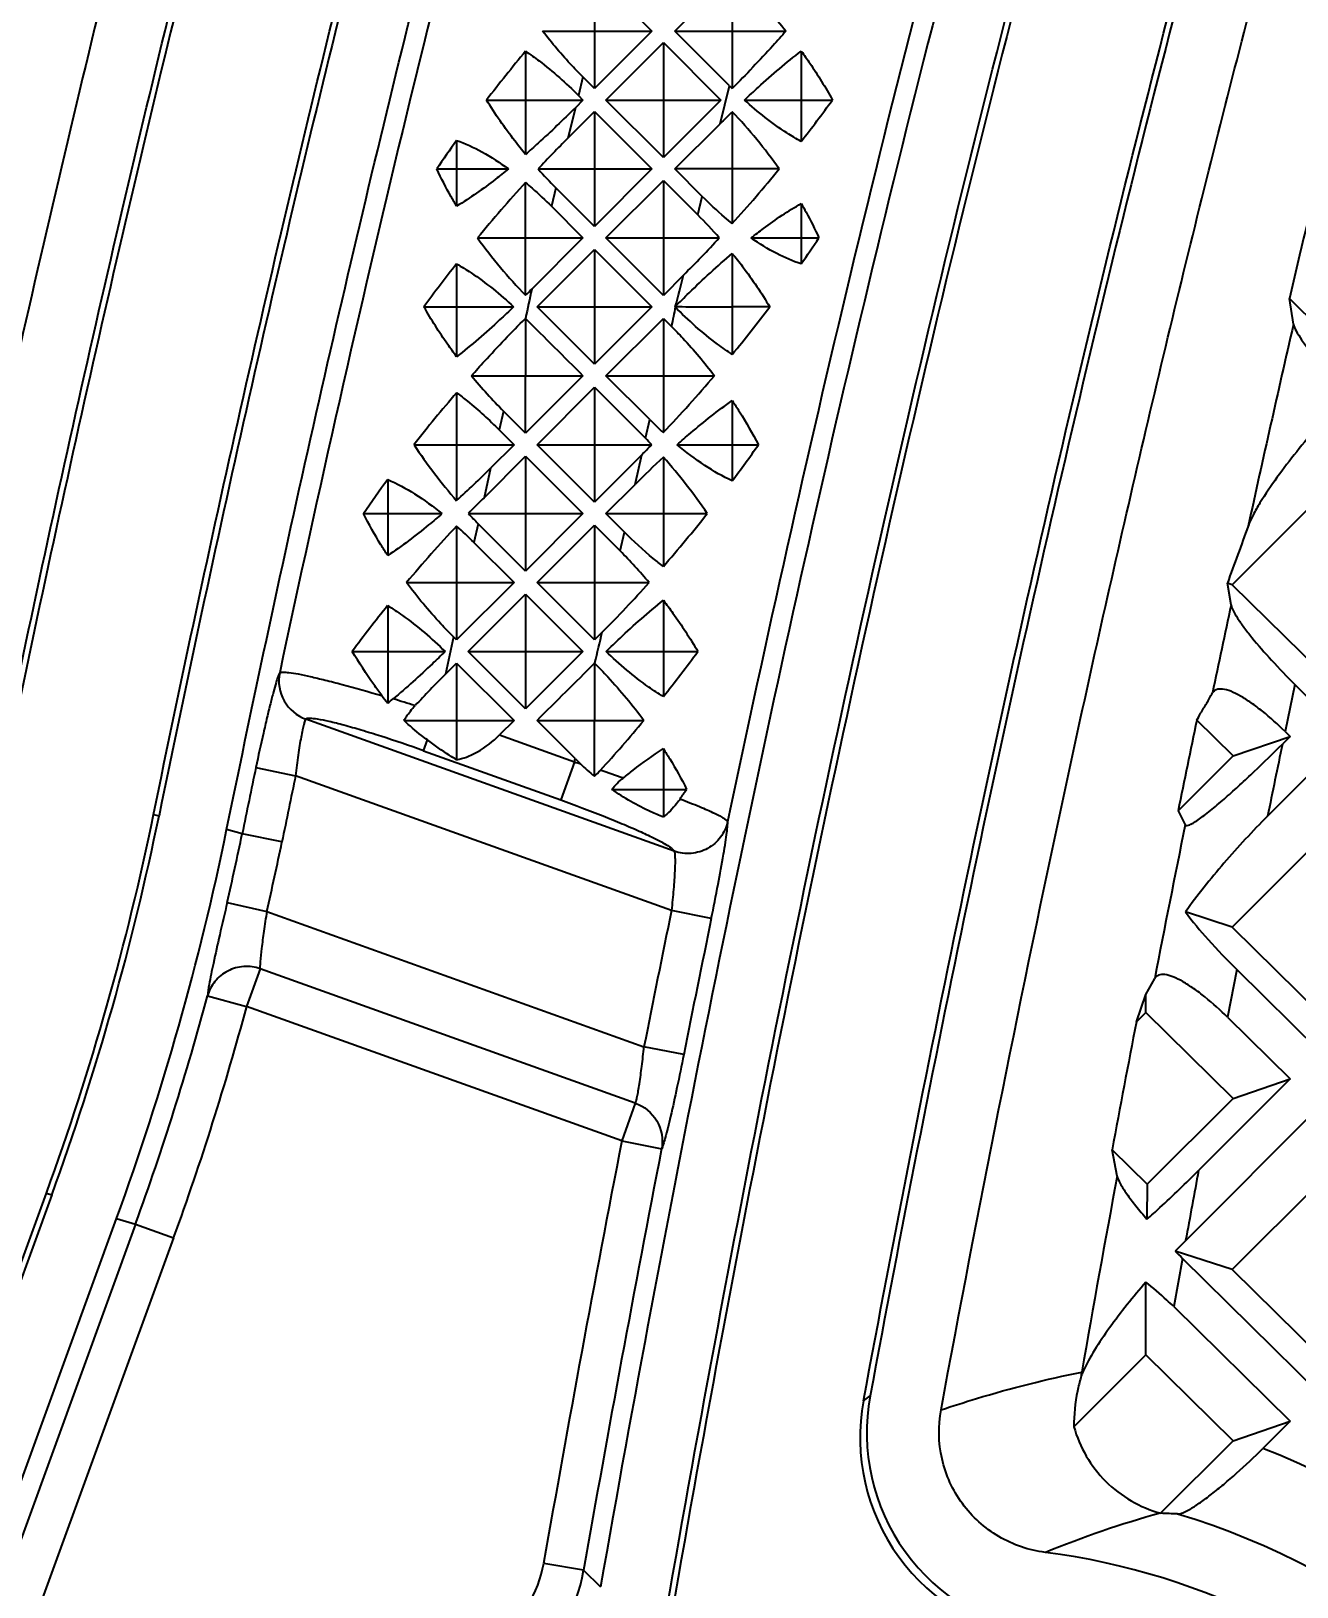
# Model space of a CAD drawing. Header units: millimetres. Extents: x 2089 to 2530, y 1631 to 2074.
# Drawn here: x 2217.45 to 2233.11, y 1870.12 to 1889.37 of the extents above; entities that cross this region are included whole.
import ezdxf

# ---------------------------------------------------------------- set-up
doc = ezdxf.new("R2010")
doc.units = ezdxf.units.MM
doc.styles.get("Standard").update_dxf_attribs({"font": 'arial.ttf'})
doc.dimstyles.new('副本 ISO-25-1', dxfattribs={"dimtxt": 5, "dimasz": 5, "dimexe": 0, "dimexo": 0, "dimgap": 0, "dimtad": 1, "dimtxsty": 'Standard', "dimcen": 0, "dimclrd": 4, "dimclre": 4, "dimclrt": 6, "dimazin": 0, "dimtfac": 1, "dimtofl": 0, "dimtmove": 0, "dimatfit": 3, "dimfxl": 0, "dimarcsym": 0})

# ---------------------------------------------------------------- blocks, each defined once
blk = doc.blocks.new('*D91')
at = {"color": 4, "linetype": 'Continuous', "lineweight": -2, "transparency": 16777216}
blk.add_line((2163.032, 1901.577), (2141.504, 1901.577), dxfattribs=at)
at = {"layer": 'Defpoints', "color": 0, "transparency": 16777216}
for p in [(2148.673, 1901.577), (2163.032, 1901.577), (2248.301, 1863.577)]:
    blk.add_point(p, dxfattribs=at)
at = {"color": 6, "transparency": 16777216, "insert": (2145.088, 1904.131), "char_height": 5, "attachment_point": 5}
blk.add_mtext('38', dxfattribs=at)
blk = doc.blocks.new('*D92')
at = {"color": 4, "linetype": 'Continuous', "lineweight": -2, "transparency": 16777216}
for p, q in [((2168.673, 1914.551), (2158.673, 1910.284)), ((2231.896, 1914.551), (2168.673, 1914.551)), ((2158.673, 1910.284), (2131.801, 1910.284))]:
    blk.add_line(p, q, dxfattribs=at)
at = {"layer": 'Defpoints', "color": 0, "transparency": 16777216}
for p in [(2231.896, 1914.551), (2148.673, 1910.284), (2248.301, 1863.577)]:
    blk.add_point(p, dxfattribs=at)
at = {"color": 6, "transparency": 16777216, "insert": (2140.237, 1913.289), "char_height": 5, "attachment_point": 5}
blk.add_mtext('50,97', dxfattribs=at)
blk = doc.blocks.new('*D93')
at = {"color": 4, "linetype": 'Continuous', "lineweight": -2, "transparency": 16777216}
blk.add_line((2211.765, 1916.555), (2131.79, 1916.555), dxfattribs=at)
at = {"layer": 'Defpoints', "color": 0, "transparency": 16777216}
for p in [(2148.673, 1916.555), (2211.765, 1916.555), (2248.301, 1863.577)]:
    blk.add_point(p, dxfattribs=at)
at = {"color": 6, "transparency": 16777216, "insert": (2140.232, 1919.56), "char_height": 5, "attachment_point": 5}
blk.add_mtext('52,98', dxfattribs=at)
blk = doc.blocks.new('*D94')
at = {"color": 4, "linetype": 'Continuous', "lineweight": -2, "transparency": 16777216}
blk.add_line((2206.838, 1939.577), (2141.555, 1939.577), dxfattribs=at)
at = {"layer": 'Defpoints', "color": 0, "transparency": 16777216}
for p in [(2148.673, 1939.577), (2206.838, 1939.577), (2248.301, 1863.577)]:
    blk.add_point(p, dxfattribs=at)
at = {"color": 6, "transparency": 16777216, "insert": (2145.114, 1942.13), "char_height": 5, "attachment_point": 5}
blk.add_mtext('76', dxfattribs=at)
blk = doc.blocks.new('*D95')
at = {"color": 4, "linetype": 'Continuous', "lineweight": -2, "transparency": 16777216}
blk.add_line((2222.617, 1970.577), (2138.097, 1970.577), dxfattribs=at)
at = {"layer": 'Defpoints', "color": 0, "transparency": 16777216}
for p in [(2148.673, 1970.577), (2222.617, 1970.577), (2248.301, 1863.577)]:
    blk.add_point(p, dxfattribs=at)
at = {"color": 6, "transparency": 16777216, "insert": (2143.385, 1973.13), "char_height": 5, "attachment_point": 5}
blk.add_mtext('107', dxfattribs=at)
blk = doc.blocks.new('*D96')
at = {"color": 4, "linetype": 'Continuous', "lineweight": -2, "transparency": 16777216}
blk.add_line((2175.173, 1993.577), (2138.114, 1993.577), dxfattribs=at)
at = {"layer": 'Defpoints', "color": 0, "transparency": 16777216}
for p in [(2148.673, 1993.577), (2175.173, 1993.577), (2248.301, 1863.577)]:
    blk.add_point(p, dxfattribs=at)
at = {"color": 6, "transparency": 16777216, "insert": (2143.393, 1996.132), "char_height": 5, "attachment_point": 5}
blk.add_mtext('130', dxfattribs=at)
blk = doc.blocks.new('*D98')
at = {"color": 4, "linetype": 'Continuous', "lineweight": -2, "transparency": 16777216}
blk.add_line((2213.116, 1918.755), (2213.116, 2033.658), dxfattribs=at)
at = {"layer": 'Defpoints', "color": 0, "transparency": 16777216}
for p in [(2213.116, 2016.779), (2213.116, 1918.755), (2248.301, 1863.577)]:
    blk.add_point(p, dxfattribs=at)
at = {"color": 6, "transparency": 16777216, "insert": (2210.111, 2025.218), "char_height": 5, "attachment_point": 5, "rotation": 90}
blk.add_mtext('35,18', dxfattribs=at)
blk = doc.blocks.new('*D146')
at = {"color": 4, "linetype": 'Continuous', "lineweight": -2, "transparency": 16777216}
blk.add_line((2233.454, 1916.751), (2233.454, 2033.218), dxfattribs=at)
at = {"layer": 'Defpoints', "color": 0, "transparency": 16777216}
for p in [(2233.454, 2016.779), (2233.454, 1916.751), (2248.301, 1863.577)]:
    blk.add_point(p, dxfattribs=at)
at = {"color": 6, "transparency": 16777216, "insert": (2230.449, 2024.998), "char_height": 5, "attachment_point": 5, "rotation": 90}
blk.add_mtext('14,85', dxfattribs=at)
blk = doc.blocks.new('*D147')
at = {"color": 4, "linetype": 'Continuous', "lineweight": -2, "transparency": 16777216}
for p, q in [((2205.584, 2006.779), (2205.584, 2023.177)), ((2207.301, 1996.779), (2205.584, 2006.779)), ((2207.301, 1942.877), (2207.301, 1996.779))]:
    blk.add_line(p, q, dxfattribs=at)
at = {"layer": 'Defpoints', "color": 0, "transparency": 16777216}
for p in [(2205.584, 2016.779), (2207.301, 1942.877), (2248.301, 1863.577)]:
    blk.add_point(p, dxfattribs=at)
at = {"color": 6, "transparency": 16777216, "insert": (2203.073, 2019.978), "char_height": 5, "attachment_point": 5, "rotation": 90}
blk.add_mtext('41', dxfattribs=at)
blk = doc.blocks.new('*D148')
at = {"color": 4, "linetype": 'Continuous', "lineweight": -2, "transparency": 16777216}
blk.add_line((2223.301, 1973.877), (2223.301, 2024.064), dxfattribs=at)
at = {"layer": 'Defpoints', "color": 0, "transparency": 16777216}
for p in [(2223.301, 2016.779), (2223.301, 1973.877), (2248.301, 1863.577)]:
    blk.add_point(p, dxfattribs=at)
at = {"color": 6, "transparency": 16777216, "insert": (2220.748, 2020.421), "char_height": 5, "attachment_point": 5, "rotation": 90}
blk.add_mtext('25', dxfattribs=at)
blk = doc.blocks.new('*D149')
at = {"color": 4, "linetype": 'Continuous', "lineweight": -2, "transparency": 16777216}
blk.add_line((2178.301, 2000.177), (2178.301, 2023.883), dxfattribs=at)
at = {"layer": 'Defpoints', "color": 0, "transparency": 16777216}
for p in [(2178.301, 2016.779), (2178.301, 2000.177), (2248.301, 1863.577)]:
    blk.add_point(p, dxfattribs=at)
at = {"color": 6, "transparency": 16777216, "insert": (2175.748, 2020.331), "char_height": 5, "attachment_point": 5, "rotation": 90}
blk.add_mtext('70', dxfattribs=at)

msp = doc.modelspace()

# ---------------------------------------------------------------- linework, layer by layer
at = {"color": 7, "linetype": 'Continuous'}
for p, q in [((2224.423, 1890.076), (2224.423, 1888.66)), ((2225.418, 1889.37), (2226.129, 1890.081)), ((2226.129, 1890.081), (2226.129, 1888.66)), ((2224.564, 1889.94), (2225.134, 1889.37)), ((2223.782, 1889.37), (2225.134, 1889.37)), ((2225.134, 1889.37), (2224.423, 1888.66)), ((2226.094, 1888.694), (2225.418, 1889.37)), ((2225.418, 1889.37), (2226.792, 1889.37)), ((2223.57, 1889.121), (2223.57, 1887.845)), ((2224.565, 1888.518), (2225.276, 1889.228)), ((2225.276, 1889.228), (2225.276, 1887.807)), ((2225.276, 1889.228), (2225.987, 1888.518)), ((2226.982, 1889.124), (2226.982, 1888.006)), ((2224.28, 1888.803), (2224.224, 1888.575)), ((2224.423, 1888.66), (2224.28, 1888.803)), ((2225.978, 1888.225), (2226.094, 1888.694)), ((2223.087, 1888.518), (2224.281, 1888.518)), ((2224.281, 1888.518), (2224.187, 1888.423)), ((2224.224, 1888.575), (2224.281, 1888.518)), ((2225.276, 1887.807), (2224.565, 1888.518)), ((2224.565, 1888.518), (2225.987, 1888.518)), ((2225.987, 1888.518), (2225.276, 1887.807)), ((2226.28, 1888.518), (2227.368, 1888.518)), ((2224.187, 1888.423), (2224.095, 1888.047)), ((2224.095, 1888.047), (2224.423, 1888.376)), ((2224.423, 1888.376), (2224.423, 1886.954)), ((2224.423, 1888.376), (2225.134, 1887.665)), ((2226.129, 1888.373), (2226.129, 1886.989)), ((2225.418, 1887.665), (2225.978, 1888.225)), ((2222.718, 1888.019), (2222.718, 1887.206)), ((2222.472, 1887.665), (2223.358, 1887.665)), ((2223.725, 1887.665), (2225.134, 1887.665)), ((2225.134, 1887.665), (2224.423, 1886.954)), ((2225.758, 1887.325), (2225.418, 1887.665)), ((2226.708, 1887.665), (2225.418, 1887.665)), ((2223.57, 1886.102), (2223.57, 1887.497)), ((2223.946, 1887.432), (2223.891, 1887.203)), ((2224.423, 1886.954), (2223.946, 1887.432)), ((2224.565, 1886.812), (2225.276, 1887.523)), ((2225.276, 1887.523), (2225.276, 1886.101)), ((2225.276, 1887.523), (2225.703, 1887.096)), ((2223.891, 1887.203), (2224.281, 1886.812)), ((2225.703, 1887.096), (2225.758, 1887.325)), ((2226.982, 1887.237), (2226.982, 1886.492)), ((2222.977, 1886.812), (2224.281, 1886.812)), ((2224.281, 1886.812), (2223.648, 1886.179)), ((2225.276, 1886.101), (2224.565, 1886.812)), ((2224.565, 1886.812), (2225.968, 1886.812)), ((2226.362, 1886.812), (2227.2, 1886.812)), ((2223.713, 1885.959), (2224.423, 1886.67)), ((2224.423, 1886.67), (2224.423, 1885.249)), ((2224.423, 1886.67), (2225.134, 1885.959)), ((2226.129, 1886.621), (2226.129, 1885.37)), ((2222.718, 1886.491), (2222.718, 1885.342)), ((2225.524, 1886.35), (2225.276, 1886.101)), ((2233.022, 1886.062), (2233.394, 1885.695)), ((2233.073, 1885.746), (2233.022, 1886.062)), ((2222.314, 1885.959), (2223.423, 1885.959)), ((2223.569, 1885.818), (2223.57, 1885.107)), ((2224.423, 1885.249), (2223.713, 1885.959)), ((2223.713, 1885.959), (2225.134, 1885.959)), ((2225.134, 1885.959), (2224.423, 1885.249)), ((2224.565, 1885.107), (2225.276, 1885.817)), ((2225.276, 1885.817), (2225.276, 1884.403)), ((2225.276, 1885.817), (2225.375, 1885.718)), ((2226.593, 1885.959), (2226.129, 1885.959)), ((2222.902, 1885.107), (2224.281, 1885.107)), ((2224.281, 1885.107), (2223.57, 1884.396)), ((2223.57, 1884.396), (2223.57, 1885.107)), ((2225.108, 1884.564), (2224.565, 1885.107)), ((2224.565, 1885.107), (2225.908, 1885.107)), ((2222.718, 1884.896), (2222.718, 1883.562)), ((2223.713, 1884.254), (2224.423, 1884.964)), ((2224.423, 1884.964), (2224.423, 1883.543)), ((2224.423, 1884.964), (2225.055, 1884.333)), ((2223.298, 1884.668), (2223.246, 1884.436)), ((2223.57, 1884.396), (2223.298, 1884.668)), ((2226.129, 1884.799), (2226.129, 1883.806)), ((2225.055, 1884.333), (2225.108, 1884.564)), ((2222.191, 1884.254), (2223.428, 1884.254)), ((2223.428, 1884.254), (2223.139, 1883.965)), ((2223.246, 1884.436), (2223.428, 1884.254)), ((2224.423, 1883.543), (2223.713, 1884.254)), ((2223.713, 1884.254), (2225.132, 1884.254)), ((2225.446, 1884.254), (2226.452, 1884.254)), ((2223.057, 1883.598), (2223.57, 1884.112)), ((2223.57, 1884.112), (2223.57, 1882.69)), ((2223.57, 1884.112), (2224.281, 1883.401)), ((2225.008, 1884.128), (2224.423, 1883.543)), ((2224.925, 1883.761), (2225.008, 1884.128)), ((2225.276, 1884.099), (2225.276, 1882.748)), ((2223.139, 1883.965), (2223.057, 1883.598)), ((2221.865, 1883.824), (2221.865, 1882.882)), ((2224.565, 1883.401), (2224.925, 1883.761)), ((2233.377, 1883.585), (2232.315, 1882.522)), ((2221.565, 1883.401), (2222.537, 1883.401)), ((2222.864, 1883.401), (2224.281, 1883.401)), ((2224.281, 1883.401), (2223.57, 1882.69)), ((2224.793, 1883.173), (2224.565, 1883.401)), ((2224.565, 1883.401), (2225.818, 1883.401)), ((2222.718, 1883.247), (2222.718, 1881.838)), ((2222.985, 1883.276), (2222.933, 1883.043)), ((2223.57, 1882.69), (2222.985, 1883.276)), ((2223.713, 1882.548), (2224.423, 1883.259)), ((2224.423, 1883.259), (2224.423, 1881.838)), ((2224.423, 1883.259), (2224.741, 1882.941)), ((2224.741, 1882.941), (2224.793, 1883.173)), ((2222.933, 1883.043), (2223.428, 1882.548)), ((2222.098, 1882.548), (2223.428, 1882.548)), ((2223.428, 1882.548), (2222.718, 1881.838)), ((2224.423, 1881.838), (2223.713, 1882.548)), ((2223.713, 1882.548), (2225.1, 1882.548)), ((2232.315, 1882.522), (2232.254, 1882.542)), ((2232.3, 1882.272), (2232.254, 1882.542)), ((2232.315, 1882.522), (2233.394, 1881.459)), ((2222.86, 1881.696), (2223.57, 1882.406)), ((2223.57, 1882.406), (2223.57, 1880.985)), ((2223.57, 1882.406), (2224.281, 1881.696)), ((2225.276, 1882.329), (2225.276, 1881.138)), ((2221.865, 1882.264), (2221.865, 1881.058)), ((2222.678, 1881.877), (2222.579, 1881.414)), ((2222.718, 1881.838), (2222.678, 1881.877)), ((2224.519, 1881.934), (2224.423, 1881.838)), ((2221.427, 1881.696), (2222.575, 1881.696)), ((2223.57, 1880.985), (2222.86, 1881.696)), ((2222.86, 1881.696), (2224.281, 1881.696)), ((2224.281, 1881.696), (2223.57, 1880.985)), ((2224.567, 1881.696), (2225.702, 1881.696)), ((2222.579, 1881.414), (2222.718, 1881.553)), ((2222.718, 1881.553), (2222.718, 1880.357)), ((2222.718, 1881.553), (2223.428, 1880.843)), ((2233.089, 1881.289), (2232.967, 1880.706)), ((2233.391, 1880.992), (2233.089, 1881.289)), ((2225.41, 1879.225), (2220.853, 1880.858)), ((2222.068, 1880.843), (2223.428, 1880.843)), ((2223.428, 1880.843), (2223.248, 1880.663)), ((2224.183, 1880.372), (2223.713, 1880.843)), ((2223.713, 1880.843), (2225.035, 1880.843)), ((2224.423, 1880.152), (2224.423, 1880.843)), ((2232.324, 1880.404), (2231.876, 1880.845)), ((2222.308, 1880.468), (2222.356, 1880.601)), ((2223.248, 1880.663), (2224.175, 1880.331)), ((2232.324, 1880.404), (2233.029, 1880.645)), ((2233.029, 1880.645), (2232.935, 1880.551)), ((2232.967, 1880.706), (2233.029, 1880.645)), ((2222.308, 1880.468), (2224.006, 1879.86)), ((2225.276, 1880.494), (2225.276, 1879.646)), ((2231.645, 1879.724), (2232.324, 1880.404)), ((2220.235, 1880.262), (2220.726, 1880.159)), ((2224.175, 1880.331), (2224.006, 1879.86)), ((2224.175, 1880.331), (2224.183, 1880.372)), ((2232.751, 1879.659), (2233.377, 1880.285)), ((2225.377, 1878.493), (2220.726, 1880.159)), ((2224.638, 1879.99), (2225.564, 1879.99)), ((2218.968, 1879.678), (2219.036, 1879.664)), ((2231.645, 1879.724), (2231.733, 1879.55)), ((2220.065, 1879.439), (2219.873, 1879.493)), ((2220.557, 1879.339), (2220.065, 1879.439)), ((2233.377, 1879.349), (2232.315, 1878.286)), ((2219.88, 1878.592), (2220.369, 1878.479)), ((2225.869, 1878.391), (2225.377, 1878.493)), ((2220.369, 1878.479), (2225.036, 1876.806)), ((2232.315, 1878.286), (2231.735, 1878.473)), ((2232.315, 1878.286), (2233.394, 1877.222)), ((2220.287, 1877.771), (2220.12, 1877.304)), ((2224.929, 1876.108), (2220.287, 1877.771)), ((2232.372, 1877.76), (2232.257, 1877.17)), ((2233.391, 1876.755), (2232.372, 1877.76)), ((2231.245, 1877.452), (2231.355, 1877.65)), ((2219.635, 1877.435), (2220.12, 1877.304)), ((2231.128, 1877.113), (2231.245, 1877.452)), ((2231.245, 1877.231), (2231.245, 1877.452)), ((2224.762, 1875.641), (2220.12, 1877.304)), ((2231.245, 1877.231), (2231.128, 1877.113)), ((2232.324, 1876.167), (2231.245, 1877.231)), ((2232.257, 1877.17), (2233.029, 1876.409)), ((2225.528, 1876.708), (2225.036, 1876.806)), ((2233.029, 1876.409), (2231.899, 1875.277)), ((2232.324, 1876.167), (2233.029, 1876.409)), ((2224.929, 1876.108), (2224.762, 1875.641)), ((2231.262, 1875.104), (2232.324, 1876.167)), ((2231.738, 1874.408), (2233.377, 1876.049)), ((2224.762, 1875.641), (2225.255, 1875.545)), ((2230.829, 1875.531), (2231.262, 1875.104)), ((2230.89, 1875.206), (2230.829, 1875.531)), ((2231.262, 1875.104), (2231.259, 1874.671)), ((2233.377, 1875.112), (2232.315, 1874.049)), ((2203.937, 1837.34), (2217.643, 1874.996)), ((2217.709, 1874.972), (2204.006, 1837.326)), ((2217.643, 1874.996), (2217.709, 1874.972)), ((2204.785, 1836.966), (2218.511, 1874.68)), ((2218.511, 1874.68), (2218.745, 1874.613)), ((2218.745, 1874.613), (2217.037, 1869.921)), ((2219.217, 1874.442), (2217.509, 1869.749)), ((2218.745, 1874.613), (2219.217, 1874.442)), ((2232.315, 1874.049), (2231.609, 1874.277)), ((2231.698, 1874.188), (2231.591, 1873.591)), ((2233.391, 1872.519), (2231.698, 1874.188)), ((2231.245, 1872.994), (2231.245, 1873.893)), ((2232.315, 1874.049), (2233.394, 1872.986)), ((2231.591, 1873.591), (2233.029, 1872.173)), ((2231.245, 1872.994), (2230.356, 1872.104)), ((2232.324, 1871.931), (2231.245, 1872.994)), ((2227.753, 1872.427), (2227.835, 1872.486)), ((2232.324, 1871.931), (2233.029, 1872.173)), ((2233.029, 1872.173), (2232.693, 1871.836)), ((2231.427, 1871.035), (2232.324, 1871.931)), ((2224.289, 1870.329), (2223.795, 1870.415)), ((2224.289, 1870.329), (2224.499, 1870.123))]:
    msp.add_line(p, q, dxfattribs=at)
for centre, radius, start, end in [((2222.272, 1885.728), 5.805, 38.8633, 44.9616), ((2238.212, 1876.902), 19.07, 140.1512, 142.4747), ((2229.946, 1892.546), 5.447, 225.0014, 225.5127), ((2212.049, 1899.685), 18.957, 321.9703, 323.9067), ((2236.24, 1877.964), 14.511, 134.168, 135.0038), ((2221.739, 1884.191), 6.063, 34.9576, 43.6163), ((2235.378, 1878.98), 15.556, 144.4734, 146.0604), ((2235.39, 1876.76), 15.968, 135.0206, 136.9273), ((2439.056, 1838.275), 211.503, 166.46558, 166.94194), ((2228.031, 1891.514), 5.775, 221.7951, 224.9778), ((2211.754, 1899.895), 19.319, 318.0811, 320.7229), ((2237.262, 1875.032), 18.516, 137.6841, 140.4893), ((2221.582, 1882.979), 5.825, 41.1481, 44.9694), ((2227.941, 1890.359), 6.101, 215.5474, 224.2473), ((2214.162, 1897.699), 16.059, 315.0338, 317.3198), ((2214.045, 1895.546), 15.79, 325.0125, 326.4171), ((2236.554, 1875.575), 17.624, 141.7307, 143.8995), ((2213.606, 1896.221), 14.202, 314.5605, 315.0015), ((2211.54, 1897.352), 18.878, 320.6025, 322.88), ((2454.648, 1834.675), 227.385, 167.02046, 167.66585), ((2227.524, 1888.889), 5.972, 219.29, 224.9653), ((2212.395, 1896.615), 17.749, 316.527, 319.581), ((2236.439, 1873.099), 18.096, 139.3135, 141.9435), ((2228.899, 1888.353), 5.36, 224.9807, 227.472), ((2227.472, 1887.727), 6.321, 213.3318, 221.2228), ((2214.679, 1894.455), 14.606, 315.0041, 315.6972), ((2221.019, 1880.298), 5.707, 43.8846, 44.9966), ((2212.638, 1893.876), 16.835, 323.2609, 325.1407), ((2234.031, 1874.666), 12.87, 132.8627, 135.0341), ((2220.577, 1879.892), 6.307, 33.8026, 41.8362), ((2214.331, 1892.755), 12.444, 312.3736, 315.0582), ((2234.429, 1874.597), 15.588, 143.7075, 145.6133), ((2233.365, 1873.293), 14.576, 135.0066, 136.0918), ((2227.086, 1887.376), 5.799, 223.2691, 224.9923), ((2211.456, 1894.756), 18.308, 319.0118, 321.6687), ((2235.248, 1871.526), 17.158, 136.9109, 140.0301), ((2219.162, 1879.276), 5.33, 44.9669, 48.1611), ((2523.494, 1776.676), 309.884, 159.88504, 160.02384), ((2220.496, 1878.7), 6, 39.8875, 44.9698), ((2213.536, 1892.895), 15.517, 315.0561, 318.1789), ((2235.119, 1871.606), 17.008, 141.1961, 143.6123), ((2472.149, 1830.865), 245.296, 167.90285, 168.1628), ((2213.273, 1884.473), 11.529, 345.3369, 347.278), ((2211.636, 1892.009), 17.442, 321.4436, 323.7483), ((2232.962, 1871.04), 14.678, 135.0239, 137.1323), ((2223.524, 1882.446), 2.163, 216.8101, 219.9201), ((2221.236, 1881.945), 1.087, 305.3581, 309.7555), ((2214.85, 1857.548), 24.603, 72.6087, 73.274), ((2211.812, 1891.844), 17.201, 317.5122, 320.2429), ((2479.031, 1829.425), 252.448, 168.24742, 168.50711), ((2479.749, 1829.378), 252.063, 168.28665, 168.49371), ((2491.157, 1823.815), 276.74, 168.23076, 168.40457), ((2231.239, 1901.875), 22.673, 251.8466, 252.0469), ((2228.162, 1884.35), 5.626, 224.9988, 225.9514), ((2226.271, 1882.401), 2.911, 226.029, 230.593), ((2223.588, 1881.06), 1.234, 312.6117, 317.4127), ((2210.514, 1838.23), 44.262, 71.2004, 71.5849), ((2491.157, 1823.815), 276.238, 168.23076, 168.40457), ((2213.275, 1888.29), 14.829, 325.418, 325.9641), ((2186.433, 1886.355), 33.213, 340, 348.4018), ((2186.433, 1886.355), 33.283, 339.9999, 348.4025), ((2186.391, 1886.367), 34.18, 340.0053, 348.3973), ((2485.874, 1828.036), 259.31, 168.54162, 168.96956), ((2186.624, 1886.301), 34.137, 346.9485, 348.4035), ((2186.645, 1886.295), 34.618, 346.9501, 348.4072), ((2493.535, 1823.328), 273.773, 168.37546, 168.73556), ((2493.534, 1823.328), 273.27, 168.37546, 168.73556), ((2186.652, 1886.294), 34.153, 340.001, 344.9655), ((2186.672, 1886.288), 34.634, 339.9984, 344.9659), ((2494.716, 1826.318), 268.438, 169.09242, 169.43609), ((2504.407, 1821.195), 284.896, 168.98246, 170.05159), ((2504.325, 1821.209), 284.311, 168.98203, 170.05118), ((2500.211, 1825.398), 272.91, 169.469, 169.65453), ((2500.231, 1825.281), 273.929, 169.49889, 170.01403), ((2238.644, 1867.512), 9.759, 135.041, 136.1235), ((2237.933, 1880.511), 8.88, 224.5959, 225.4068), ((2231.901, 1872.52), 1.473, 169.7297, 172.4144), ((2230.221, 1871.969), 2.511, 169.4912, 262.4829), ((2230.304, 1872.028), 2.511, 169.4853, 262.0595), ((2228.918, 1862.134), 10.41, 29.2575, 68.7399), ((2234.755, 1858.972), 12.515, 105.4352, 112.3176), ((2228.914, 1862.014), 9.414, 29.154, 73.1788), ((2222.312, 1870.676), 1.506, 307.5217, 349.9895), ((2228.914, 1862.077), 8.543, 286.8214, 82.6839), ((2222.311, 1870.676), 2.009, 307.5341, 350.0414)]:
    msp.add_arc(centre, radius, start, end, dxfattribs=at)
for points, knots in [([(2228.711, 1872.313), (2229.169, 1874.787), (2229.907, 1878.49), (2230.997, 1883.403), (2231.871, 1887.075), (2232.811, 1890.731), (2234.167, 1895.577), (2235.298, 1899.18), (2236.094, 1901.567)], [0, 0, 0, 0, 0.249989, 0.374994, 0.500001, 0.625002, 0.750003, 1, 1, 1, 1]), ([(2221.227, 1900.392), (2220.219, 1897.078), (2218.4, 1890.388), (2216.886, 1883.624), (2216.19, 1880.231)], [0, 0, 0, 0, 0.499992, 1, 1, 1, 1]), ([(2217.026, 1880.059), (2217.72, 1883.44), (2219.228, 1890.177), (2221.04, 1896.842), (2222.045, 1900.143)], [0, 0, 0, 0, 0.500007, 1, 1, 1, 1]), ([(2222.112, 1900.123), (2221.107, 1896.822), (2219.296, 1890.16), (2217.789, 1883.425), (2217.095, 1880.045)], [0, 0, 0, 0, 0.499993, 1, 1, 1, 1]), ([(2218.968, 1879.678), (2219.655, 1883.026), (2221.148, 1889.698), (2222.942, 1896.298), (2223.937, 1899.567)], [0, 0, 0, 0, 0.500007, 1, 1, 1, 1]), ([(2224.004, 1899.547), (2223.01, 1896.278), (2221.216, 1889.681), (2219.723, 1883.011), (2219.036, 1879.664)], [0, 0, 0, 0, 0.499993, 1, 1, 1, 1]), ([(2219.873, 1879.493), (2220.557, 1882.826), (2222.045, 1889.47), (2223.831, 1896.042), (2224.821, 1899.298)], [0, 0, 0, 0, 0.500008, 1, 1, 1, 1]), ([(2225.056, 1899.227), (2224.61, 1897.761), (2222.906, 1891.881), (2221.485, 1885.921), (2220.529, 1881.432)], [0, 0, 0, 0, 0.250299, 1, 1, 1, 1]), ([(2230.608, 1897.538), (2230.159, 1896.064), (2228.444, 1890.134), (2227.024, 1884.122), (2226.071, 1879.59)], [0, 0, 0, 0, 0.24969, 1, 1, 1, 1]), ([(2230.842, 1897.466), (2230.161, 1895.227), (2228.894, 1890.72), (2227.231, 1883.897), (2225.765, 1877.03), (2224.903, 1872.429), (2224.499, 1870.124)], [0, 0, 0, 0, 0.249998, 0.500001, 0.750002, 1, 1, 1, 1]), ([(2225.28, 1869.626), (2225.684, 1871.952), (2226.549, 1876.596), (2228.022, 1883.525), (2229.696, 1890.41), (2230.972, 1894.959), (2231.659, 1897.218)], [0, 0, 0, 0, 0.249997, 0.499997, 0.750001, 1, 1, 1, 1]), ([(2231.727, 1897.197), (2231.039, 1894.937), (2229.761, 1890.385), (2228.087, 1883.496), (2226.613, 1876.561), (2225.748, 1871.915), (2225.344, 1869.587)], [0, 0, 0, 0, 0.249999, 0.500003, 0.750003, 1, 1, 1, 1]), ([(2227.753, 1872.427), (2228.509, 1876.509), (2230.195, 1884.643), (2232.307, 1892.681), (2233.515, 1896.653)], [0, 0, 0, 0, 0.500013, 1, 1, 1, 1]), ([(2233.582, 1896.632), (2232.378, 1892.673), (2230.272, 1884.662), (2228.59, 1876.556), (2227.835, 1872.487)], [0, 0, 0, 0, 0.499989, 1, 1, 1, 1]), ([(2224.28, 1888.803), (2224.235, 1888.848), (2224.06, 1889.029), (2223.897, 1889.222), (2223.782, 1889.37)], [0, 0, 0, 0, 0.25261, 1, 1, 1, 1]), ([(2226.792, 1889.37), (2226.739, 1889.31), (2226.522, 1889.069), (2226.3, 1888.833), (2226.129, 1888.66)], [0, 0, 0, 0, 0.249241, 1, 1, 1, 1]), ([(2223.57, 1889.121), (2223.628, 1889.083), (2223.859, 1888.917), (2224.072, 1888.727), (2224.224, 1888.575)], [0, 0, 0, 0, 0.242609, 1, 1, 1, 1]), ([(2226.28, 1888.518), (2226.336, 1888.571), (2226.563, 1888.781), (2226.799, 1888.982), (2226.982, 1889.124)], [0, 0, 0, 0, 0.252229, 1, 1, 1, 1]), ([(2226.982, 1889.124), (2227.018, 1889.074), (2227.156, 1888.878), (2227.282, 1888.674), (2227.368, 1888.518)], [0, 0, 0, 0, 0.258209, 1, 1, 1, 1]), ([(2223.57, 1887.845), (2223.525, 1887.9), (2223.353, 1888.116), (2223.195, 1888.343), (2223.087, 1888.518)], [0, 0, 0, 0, 0.257063, 1, 1, 1, 1]), ([(2226.982, 1888.006), (2226.921, 1888.039), (2226.672, 1888.187), (2226.444, 1888.369), (2226.28, 1888.518)], [0, 0, 0, 0, 0.235921, 1, 1, 1, 1]), ([(2224.187, 1888.423), (2224.037, 1888.274), (2223.834, 1888.078), (2223.623, 1887.891), (2223.57, 1887.845)], [0, 0, 0, 0, 0.750979, 1, 1, 1, 1]), ([(2222.718, 1888.019), (2222.826, 1887.982), (2223.049, 1887.876), (2223.253, 1887.742), (2223.358, 1887.665)], [0, 0, 0, 0, 0.469973, 1, 1, 1, 1]), ([(2222.718, 1887.206), (2222.695, 1887.244), (2222.607, 1887.394), (2222.527, 1887.548), (2222.472, 1887.665)], [0, 0, 0, 0, 0.258055, 1, 1, 1, 1]), ([(2223.358, 1887.665), (2223.305, 1887.622), (2223.1, 1887.458), (2222.886, 1887.305), (2222.718, 1887.206)], [0, 0, 0, 0, 0.257237, 1, 1, 1, 1]), ([(2223.57, 1887.497), (2223.598, 1887.474), (2223.708, 1887.379), (2223.814, 1887.28), (2223.891, 1887.203)], [0, 0, 0, 0, 0.248432, 1, 1, 1, 1]), ([(2226.129, 1886.989), (2226.097, 1887.015), (2225.969, 1887.122), (2225.847, 1887.236), (2225.758, 1887.325)], [0, 0, 0, 0, 0.247862, 1, 1, 1, 1]), ([(2226.362, 1886.812), (2226.413, 1886.852), (2226.611, 1887.005), (2226.819, 1887.147), (2226.982, 1887.237)], [0, 0, 0, 0, 0.258662, 1, 1, 1, 1]), ([(2226.982, 1887.237), (2227.002, 1887.201), (2227.08, 1887.062), (2227.151, 1886.92), (2227.2, 1886.812)], [0, 0, 0, 0, 0.257815, 1, 1, 1, 1]), ([(2226.982, 1886.492), (2226.877, 1886.524), (2226.662, 1886.617), (2226.464, 1886.741), (2226.362, 1886.812)], [0, 0, 0, 0, 0.467398, 1, 1, 1, 1]), ([(2225.422, 1885.962), (2225.479, 1886.019), (2225.707, 1886.246), (2225.945, 1886.464), (2226.129, 1886.621)], [0, 0, 0, 0, 0.25092, 1, 1, 1, 1]), ([(2226.129, 1886.621), (2226.172, 1886.567), (2226.338, 1886.354), (2226.49, 1886.131), (2226.593, 1885.959)], [0, 0, 0, 0, 0.257244, 1, 1, 1, 1]), ([(2222.718, 1886.491), (2222.779, 1886.456), (2223.029, 1886.301), (2223.259, 1886.112), (2223.423, 1885.959)], [0, 0, 0, 0, 0.237413, 1, 1, 1, 1]), ([(2222.718, 1885.342), (2222.68, 1885.393), (2222.536, 1885.592), (2222.404, 1885.8), (2222.314, 1885.959)], [0, 0, 0, 0, 0.257814, 1, 1, 1, 1]), ([(2223.423, 1885.959), (2223.366, 1885.905), (2223.138, 1885.691), (2222.902, 1885.486), (2222.718, 1885.342)], [0, 0, 0, 0, 0.252058, 1, 1, 1, 1]), ([(2222.902, 1885.107), (2222.955, 1885.167), (2223.173, 1885.409), (2223.397, 1885.644), (2223.569, 1885.816)], [0, 0, 0, 0, 0.249242, 1, 1, 1, 1]), ([(2226.129, 1885.37), (2226.067, 1885.411), (2225.815, 1885.587), (2225.585, 1885.793), (2225.421, 1885.958)], [0, 0, 0, 0, 0.241514, 1, 1, 1, 1]), ([(2225.422, 1885.962), (2225.54, 1885.962), (2225.775, 1885.958), (2226.011, 1885.959), (2226.129, 1885.959)], [0, 0, 0, 0, 0.498593, 1, 1, 1, 1]), ([(2225.375, 1885.718), (2225.424, 1885.67), (2225.611, 1885.475), (2225.786, 1885.267), (2225.908, 1885.107)], [0, 0, 0, 0, 0.252877, 1, 1, 1, 1]), ([(2233.073, 1885.746), (2233.077, 1885.717), (2233.109, 1885.65), (2233.176, 1885.542), (2233.274, 1885.41), (2233.349, 1885.317), (2233.391, 1885.268)], [0, 0, 0, 0, 0.150329, 0.376011, 0.663796, 1, 1, 1, 1]), ([(2222.718, 1884.896), (2222.764, 1884.862), (2222.948, 1884.719), (2223.121, 1884.561), (2223.246, 1884.436)], [0, 0, 0, 0, 0.245547, 1, 1, 1, 1]), ([(2225.446, 1884.254), (2225.502, 1884.303), (2225.721, 1884.494), (2225.95, 1884.675), (2226.129, 1884.799)], [0, 0, 0, 0, 0.254191, 1, 1, 1, 1]), ([(2226.129, 1884.799), (2226.159, 1884.753), (2226.274, 1884.576), (2226.38, 1884.393), (2226.452, 1884.254)], [0, 0, 0, 0, 0.25807, 1, 1, 1, 1]), ([(2233.377, 1884.483), (2233.287, 1884.379), (2233.112, 1884.171), (2232.869, 1883.856), (2232.69, 1883.594), (2232.574, 1883.391), (2232.529, 1883.294), (2232.511, 1883.247)], [0, 0, 0, 0, 0.273333, 0.538548, 0.78738, 0.900737, 1, 1, 1, 1]), ([(2226.129, 1883.806), (2226.01, 1883.86), (2225.773, 1883.998), (2225.556, 1884.163), (2225.446, 1884.254)], [0, 0, 0, 0, 0.477921, 1, 1, 1, 1]), ([(2221.865, 1883.824), (2221.981, 1883.774), (2222.214, 1883.645), (2222.429, 1883.488), (2222.537, 1883.401)], [0, 0, 0, 0, 0.47581, 1, 1, 1, 1]), ([(2221.865, 1882.882), (2221.837, 1882.926), (2221.73, 1883.094), (2221.632, 1883.269), (2221.565, 1883.401)], [0, 0, 0, 0, 0.257934, 1, 1, 1, 1]), ([(2222.537, 1883.401), (2222.483, 1883.354), (2222.267, 1883.171), (2222.041, 1882.998), (2221.865, 1882.882)], [0, 0, 0, 0, 0.25523, 1, 1, 1, 1]), ([(2225.276, 1882.748), (2225.234, 1882.78), (2225.066, 1882.913), (2224.907, 1883.059), (2224.793, 1883.173)], [0, 0, 0, 0, 0.246373, 1, 1, 1, 1]), ([(2222.678, 1881.877), (2222.625, 1881.93), (2222.42, 1882.143), (2222.231, 1882.371), (2222.098, 1882.548)], [0, 0, 0, 0, 0.25327, 1, 1, 1, 1]), ([(2224.567, 1881.696), (2224.624, 1881.751), (2224.853, 1881.97), (2225.091, 1882.18), (2225.276, 1882.329)], [0, 0, 0, 0, 0.251686, 1, 1, 1, 1]), ([(2225.276, 1882.329), (2225.316, 1882.277), (2225.467, 1882.072), (2225.607, 1881.859), (2225.702, 1881.696)], [0, 0, 0, 0, 0.257398, 1, 1, 1, 1]), ([(2221.865, 1882.264), (2221.927, 1882.225), (2222.179, 1882.056), (2222.41, 1881.856), (2222.575, 1881.696)], [0, 0, 0, 0, 0.240156, 1, 1, 1, 1]), ([(2232.3, 1882.272), (2232.304, 1882.247), (2232.329, 1882.191), (2232.383, 1882.099), (2232.462, 1881.989), (2232.599, 1881.813), (2232.808, 1881.575), (2232.99, 1881.387), (2233.089, 1881.289)], [0, 0, 0, 0, 0.058533, 0.143993, 0.252139, 0.378591, 0.672181, 1, 1, 1, 1]), ([(2221.792, 1881.15), (2221.758, 1881.195), (2221.63, 1881.372), (2221.51, 1881.556), (2221.427, 1881.696)], [0, 0, 0, 0, 0.256441, 1, 1, 1, 1]), ([(2222.575, 1881.696), (2222.523, 1881.644), (2222.314, 1881.443), (2222.098, 1881.248), (2221.931, 1881.109)], [0, 0, 0, 0, 0.251228, 1, 1, 1, 1]), ([(2225.276, 1881.138), (2225.214, 1881.175), (2224.963, 1881.341), (2224.732, 1881.537), (2224.567, 1881.696)], [0, 0, 0, 0, 0.239389, 1, 1, 1, 1]), ([(2220.529, 1881.432), (2220.521, 1881.42), (2220.506, 1881.379), (2220.48, 1881.301), (2220.449, 1881.186), (2220.411, 1881.041), (2220.37, 1880.87), (2220.309, 1880.608), (2220.264, 1880.403), (2220.235, 1880.262)], [0, 0, 0, 0, 0.036508, 0.105641, 0.205386, 0.331147, 0.477966, 0.641867, 1, 1, 1, 1]), ([(2220.529, 1881.432), (2220.505, 1881.317), (2220.544, 1881.062), (2220.742, 1880.898), (2220.853, 1880.858)], [0, 0, 0, 0, 0.498421, 1, 1, 1, 1]), ([(2220.529, 1881.432), (2220.532, 1881.435), (2220.545, 1881.439), (2220.583, 1881.442), (2220.655, 1881.435), (2220.769, 1881.416), (2220.918, 1881.384), (2221.1, 1881.341), (2221.395, 1881.264), (2221.629, 1881.199), (2221.792, 1881.15)], [0, 0, 0, 0, 0.011159, 0.029177, 0.08793, 0.177149, 0.295198, 0.439817, 0.608013, 1, 1, 1, 1]), ([(2223.713, 1880.843), (2223.831, 1880.962), (2224.071, 1881.197), (2224.308, 1881.435), (2224.427, 1881.554)], [0, 0, 0, 0, 0.500001, 1, 1, 1, 1]), ([(2224.425, 1881.553), (2224.425, 1881.434), (2224.422, 1881.198), (2224.423, 1880.961), (2224.423, 1880.843)], [0, 0, 0, 0, 0.498974, 1, 1, 1, 1]), ([(2224.425, 1881.553), (2224.481, 1881.497), (2224.697, 1881.271), (2224.897, 1881.03), (2225.035, 1880.843)], [0, 0, 0, 0, 0.25344, 1, 1, 1, 1]), ([(2231.876, 1880.845), (2231.892, 1880.874), (2231.929, 1880.946), (2232, 1881.054), (2232.045, 1881.141), (2232.069, 1881.183)], [0, 0, 0, 0, 0.251109, 0.624001, 1, 1, 1, 1]), ([(2232.967, 1880.706), (2232.878, 1880.794), (2232.742, 1880.917), (2232.554, 1881.059), (2232.423, 1881.143), (2232.305, 1881.203), (2232.204, 1881.233), (2232.119, 1881.233), (2232.08, 1881.201), (2232.069, 1881.183)], [0, 0, 0, 0, 0.346117, 0.506526, 0.651541, 0.775086, 0.872166, 0.942925, 1, 1, 1, 1]), ([(2222.068, 1880.843), (2222.077, 1880.858), (2222.116, 1880.923), (2222.165, 1880.983), (2222.204, 1881.025)], [0, 0, 0, 0, 0.237351, 1, 1, 1, 1]), ([(2220.853, 1880.858), (2220.847, 1880.853), (2220.838, 1880.829), (2220.824, 1880.786), (2220.809, 1880.718), (2220.792, 1880.631), (2220.775, 1880.528), (2220.751, 1880.369), (2220.736, 1880.245), (2220.726, 1880.159)], [0, 0, 0, 0, 0.033766, 0.100211, 0.198035, 0.323459, 0.471939, 0.638199, 1, 1, 1, 1]), ([(2222.308, 1880.468), (2222.134, 1880.53), (2221.878, 1880.618), (2221.548, 1880.72), (2221.335, 1880.781), (2221.154, 1880.827), (2221.014, 1880.856), (2220.923, 1880.868), (2220.875, 1880.867), (2220.858, 1880.862), (2220.853, 1880.858)], [0, 0, 0, 0, 0.367313, 0.534816, 0.683423, 0.807844, 0.903589, 0.967698, 0.987596, 1, 1, 1, 1]), ([(2222.356, 1880.601), (2222.331, 1880.619), (2222.231, 1880.695), (2222.136, 1880.777), (2222.068, 1880.843)], [0, 0, 0, 0, 0.245809, 1, 1, 1, 1]), ([(2222.718, 1880.357), (2222.687, 1880.375), (2222.564, 1880.452), (2222.444, 1880.535), (2222.356, 1880.601)], [0, 0, 0, 0, 0.243632, 1, 1, 1, 1]), ([(2222.718, 1880.357), (2222.76, 1880.363), (2222.849, 1880.389), (2223.035, 1880.48), (2223.167, 1880.582), (2223.248, 1880.663)], [0, 0, 0, 0, 0.20527, 0.445842, 1, 1, 1, 1]), ([(2224.778, 1880.13), (2224.819, 1880.164), (2224.98, 1880.291), (2225.147, 1880.412), (2225.276, 1880.494)], [0, 0, 0, 0, 0.25539, 1, 1, 1, 1]), ([(2225.276, 1880.494), (2225.303, 1880.452), (2225.405, 1880.288), (2225.5, 1880.118), (2225.564, 1879.99)], [0, 0, 0, 0, 0.257714, 1, 1, 1, 1]), ([(2231.733, 1879.55), (2231.741, 1879.533), (2231.797, 1879.553), (2231.845, 1879.582), (2231.913, 1879.627), (2231.986, 1879.682), (2232.096, 1879.769), (2232.238, 1879.891), (2232.412, 1880.047), (2232.646, 1880.266), (2232.82, 1880.436), (2232.935, 1880.551)], [0, 0, 0, 0, 0.0352, 0.073774, 0.124181, 0.18329, 0.248448, 0.389766, 0.539001, 0.691798, 1, 1, 1, 1]), ([(2224.006, 1879.86), (2224.182, 1879.796), (2224.437, 1879.701), (2224.759, 1879.569), (2224.967, 1879.479), (2225.14, 1879.399), (2225.272, 1879.33), (2225.354, 1879.28), (2225.394, 1879.247), (2225.407, 1879.232), (2225.41, 1879.225)], [0, 0, 0, 0, 0.362359, 0.527842, 0.67534, 0.800038, 0.897523, 0.964142, 0.98568, 1, 1, 1, 1]), ([(2225.276, 1879.646), (2225.224, 1879.667), (2225.001, 1879.762), (2224.791, 1879.884), (2224.638, 1879.99)], [0, 0, 0, 0, 0.232081, 1, 1, 1, 1]), ([(2225.485, 1879.873), (2225.47, 1879.853), (2225.409, 1879.77), (2225.336, 1879.696), (2225.276, 1879.646)], [0, 0, 0, 0, 0.243878, 1, 1, 1, 1]), ([(2225.485, 1879.873), (2225.565, 1879.841), (2225.707, 1879.785), (2225.87, 1879.714), (2225.969, 1879.664), (2226.02, 1879.636), (2226.052, 1879.613), (2226.068, 1879.597), (2226.071, 1879.59)], [0, 0, 0, 0, 0.395963, 0.700747, 0.815247, 0.903176, 0.964288, 1, 1, 1, 1]), ([(2232.751, 1879.659), (2232.564, 1879.471), (2232.21, 1879.088), (2231.883, 1878.681), (2231.735, 1878.473)], [0, 0, 0, 0, 0.508518, 1, 1, 1, 1]), ([(2226.071, 1879.59), (2226.056, 1879.521), (2225.995, 1879.389), (2225.831, 1879.246), (2225.622, 1879.183), (2225.476, 1879.202), (2225.41, 1879.225)], [0, 0, 0, 0, 0.248808, 0.498584, 0.749178, 1, 1, 1, 1]), ([(2225.869, 1878.391), (2225.898, 1878.533), (2225.951, 1878.798), (2226.009, 1879.113), (2226.043, 1879.327), (2226.061, 1879.446), (2226.069, 1879.529), (2226.073, 1879.574), (2226.071, 1879.59)], [0, 0, 0, 0, 0.356052, 0.666233, 0.791159, 0.890457, 0.960711, 1, 1, 1, 1]), ([(2225.41, 1879.225), (2225.414, 1879.217), (2225.417, 1879.19), (2225.421, 1879.139), (2225.42, 1879.066), (2225.417, 1878.975), (2225.41, 1878.868), (2225.398, 1878.706), (2225.386, 1878.579), (2225.377, 1878.493)], [0, 0, 0, 0, 0.038724, 0.109112, 0.208962, 0.334481, 0.48138, 0.644927, 1, 1, 1, 1]), ([(2219.88, 1878.592), (2219.849, 1878.458), (2219.79, 1878.206), (2219.714, 1877.867), (2219.661, 1877.616), (2219.638, 1877.481), (2219.635, 1877.435)], [0, 0, 0, 0, 0.349413, 0.654514, 0.880837, 1, 1, 1, 1]), ([(2220.369, 1878.479), (2220.357, 1878.397), (2220.334, 1878.244), (2220.306, 1878.038), (2220.289, 1877.894), (2220.285, 1877.811), (2220.285, 1877.782), (2220.287, 1877.771)], [0, 0, 0, 0, 0.345717, 0.65009, 0.876845, 0.952442, 1, 1, 1, 1]), ([(2231.735, 1878.473), (2231.822, 1878.355), (2232.029, 1878.111), (2232.249, 1877.881), (2232.372, 1877.76)], [0, 0, 0, 0, 0.458866, 1, 1, 1, 1]), ([(2220.287, 1877.771), (2220.223, 1877.793), (2220.083, 1877.812), (2219.881, 1877.755), (2219.718, 1877.624), (2219.653, 1877.5), (2219.635, 1877.435)], [0, 0, 0, 0, 0.251234, 0.502198, 0.751855, 1, 1, 1, 1]), ([(2232.257, 1877.17), (2232.168, 1877.258), (2232.031, 1877.382), (2231.842, 1877.525), (2231.711, 1877.61), (2231.591, 1877.67), (2231.49, 1877.701), (2231.404, 1877.701), (2231.365, 1877.668), (2231.355, 1877.65)], [0, 0, 0, 0, 0.345694, 0.506124, 0.651351, 0.775196, 0.872442, 0.943056, 1, 1, 1, 1]), ([(2224.929, 1876.108), (2224.934, 1876.117), (2224.942, 1876.144), (2224.954, 1876.195), (2224.967, 1876.265), (2224.987, 1876.389), (2225.011, 1876.572), (2225.029, 1876.725), (2225.036, 1876.806)], [0, 0, 0, 0, 0.044689, 0.119139, 0.221187, 0.347131, 0.653556, 1, 1, 1, 1]), ([(2225.528, 1876.708), (2225.501, 1876.572), (2225.449, 1876.317), (2225.382, 1876.013), (2225.332, 1875.807), (2225.302, 1875.691), (2225.277, 1875.606), (2225.262, 1875.561), (2225.255, 1875.545)], [0, 0, 0, 0, 0.348098, 0.654293, 0.779619, 0.881096, 0.95526, 1, 1, 1, 1]), ([(2224.929, 1876.108), (2225.037, 1876.069), (2225.233, 1875.91), (2225.276, 1875.659), (2225.255, 1875.545)], [0, 0, 0, 0, 0.496919, 1, 1, 1, 1]), ([(2231.259, 1874.671), (2231.313, 1874.719), (2231.531, 1874.916), (2231.742, 1875.121), (2231.899, 1875.277)], [0, 0, 0, 0, 0.245396, 1, 1, 1, 1]), ([(2230.89, 1875.206), (2230.896, 1875.174), (2230.934, 1875.099), (2231.013, 1874.977), (2231.125, 1874.83), (2231.212, 1874.726), (2231.259, 1874.671)], [0, 0, 0, 0, 0.151322, 0.37904, 0.666973, 1, 1, 1, 1]), ([(2231.245, 1873.893), (2231.088, 1873.711), (2230.866, 1873.437), (2230.613, 1873.064), (2230.509, 1872.881), (2230.47, 1872.791)], [0, 0, 0, 0, 0.533937, 0.781915, 1, 1, 1, 1]), ([(2231.591, 1873.591), (2231.562, 1873.618), (2231.452, 1873.724), (2231.336, 1873.824), (2231.245, 1873.893)], [0, 0, 0, 0, 0.257269, 1, 1, 1, 1]), ([(2228.711, 1872.313), (2228.856, 1872.362), (2229.429, 1872.546), (2230.013, 1872.694), (2230.452, 1872.782)], [0, 0, 0, 0, 0.255681, 1, 1, 1, 1]), ([(2230.441, 1872.714), (2230.425, 1872.659), (2230.375, 1872.459), (2230.354, 1872.252), (2230.356, 1872.104)], [0, 0, 0, 0, 0.282067, 1, 1, 1, 1]), ([(2230.47, 1872.791), (2230.467, 1872.784), (2230.456, 1872.759), (2230.447, 1872.734), (2230.441, 1872.714)], [0, 0, 0, 0, 0.265623, 1, 1, 1, 1]), ([(2230.47, 1872.791), (2230.468, 1872.79), (2230.462, 1872.788), (2230.456, 1872.785), (2230.452, 1872.783)], [0, 0, 0, 0, 0.290215, 1, 1, 1, 1]), ([(2230.002, 1870.55), (2229.801, 1870.576), (2229.405, 1870.71), (2228.942, 1871.129), (2228.682, 1871.696), (2228.674, 1872.114), (2228.711, 1872.313)], [0, 0, 0, 0, 0.25006, 0.500035, 0.749975, 1, 1, 1, 1]), ([(2230.356, 1872.104), (2230.425, 1871.853), (2230.7, 1871.378), (2231.175, 1871.105), (2231.427, 1871.035)], [0, 0, 0, 0, 0.49917, 1, 1, 1, 1]), ([(2231.638, 1871.026), (2231.661, 1871.024), (2231.718, 1871.045), (2231.811, 1871.095), (2231.928, 1871.173), (2232.064, 1871.274), (2232.214, 1871.395), (2232.428, 1871.581), (2232.588, 1871.731), (2232.693, 1871.836)], [0, 0, 0, 0, 0.050224, 0.130805, 0.237558, 0.365523, 0.509919, 0.666927, 1, 1, 1, 1])]:
    msp.add_open_spline(points, degree=3, knots=knots, dxfattribs=at)
for points in [[(2223.648, 1886.179), (2223.62, 1886.059), (2223.596, 1885.937), (2223.569, 1885.817)], [(2225.423, 1885.961), (2225.459, 1886.09), (2225.493, 1886.22), (2225.524, 1886.35)], [(2223.569, 1885.817), (2223.806, 1885.58), (2224.044, 1885.344), (2224.281, 1885.107)], [(2225.423, 1885.961), (2225.41, 1885.879), (2225.393, 1885.798), (2225.375, 1885.718)], [(2224.638, 1879.99), (2224.679, 1880.042), (2224.726, 1880.089), (2224.778, 1880.13)], [(2231.638, 1871.026), (2231.568, 1871.029), (2231.498, 1871.032), (2231.428, 1871.034)]]:
    msp.add_open_spline(points, degree=3, dxfattribs=at)

# ---------------------------------------------------------------- dimensions: what is measured, and where the dimension line sits
for feature_location, offset, dtype, origin, picture, middle in [((2213.1161, 1918.7553), (0, 98.0233), 1, (2248.3008, 1863.577), '*D98', (2210.1114, 2025.2183)), ((2233.454, 1916.751), (0, 100.028), 1, (2248.301, 1863.577), '*D146', (2230.449, 2024.998)), ((2223.301, 1973.877), (0, 42.902), 1, (2248.301, 1863.577), '*D148', (2220.748, 2020.421)), ((2178.301, 2000.177), (0, 16.602), 1, (2248.301, 1863.577), '*D149', (2175.748, 2020.331)), ((2207.301, 1942.877), (-1.717, 73.902), 1, (2248.301, 1863.577), '*D147', (2203.073, 2019.978)), ((2175.173, 1993.577), (-26.5, 0), 0, (2248.301, 1863.577), '*D96', (2143.393, 1996.132)), ((2222.617, 1970.577), (-73.944, 0), 0, (2248.301, 1863.577), '*D95', (2143.385, 1973.13)), ((2206.838, 1939.577), (-58.164, 0), 0, (2248.301, 1863.577), '*D94', (2145.114, 1942.13)), ((2211.765, 1916.555), (-63.092, 0), 0, (2248.301, 1863.577), '*D93', (2140.232, 1919.56)), ((2231.896, 1914.551), (-83.223, -4.267), 0, (2248.301, 1863.577), '*D92', (2140.237, 1913.289)), ((2163.032, 1901.577), (-14.359, 0), 0, (2248.301, 1863.577), '*D91', (2145.088, 1904.131))]:
    dim = msp.add_ordinate_dim(feature_location=feature_location, offset=offset, dtype=dtype, origin=origin, dimstyle='副本 ISO-25-1', override={"dimfxl": 1.25, "dimarcsym": 1})
    dim.commit()
    dim.dimension.update_dxf_attribs({"geometry": picture, "text_midpoint": middle})

doc.saveas('drawing.dxf')
